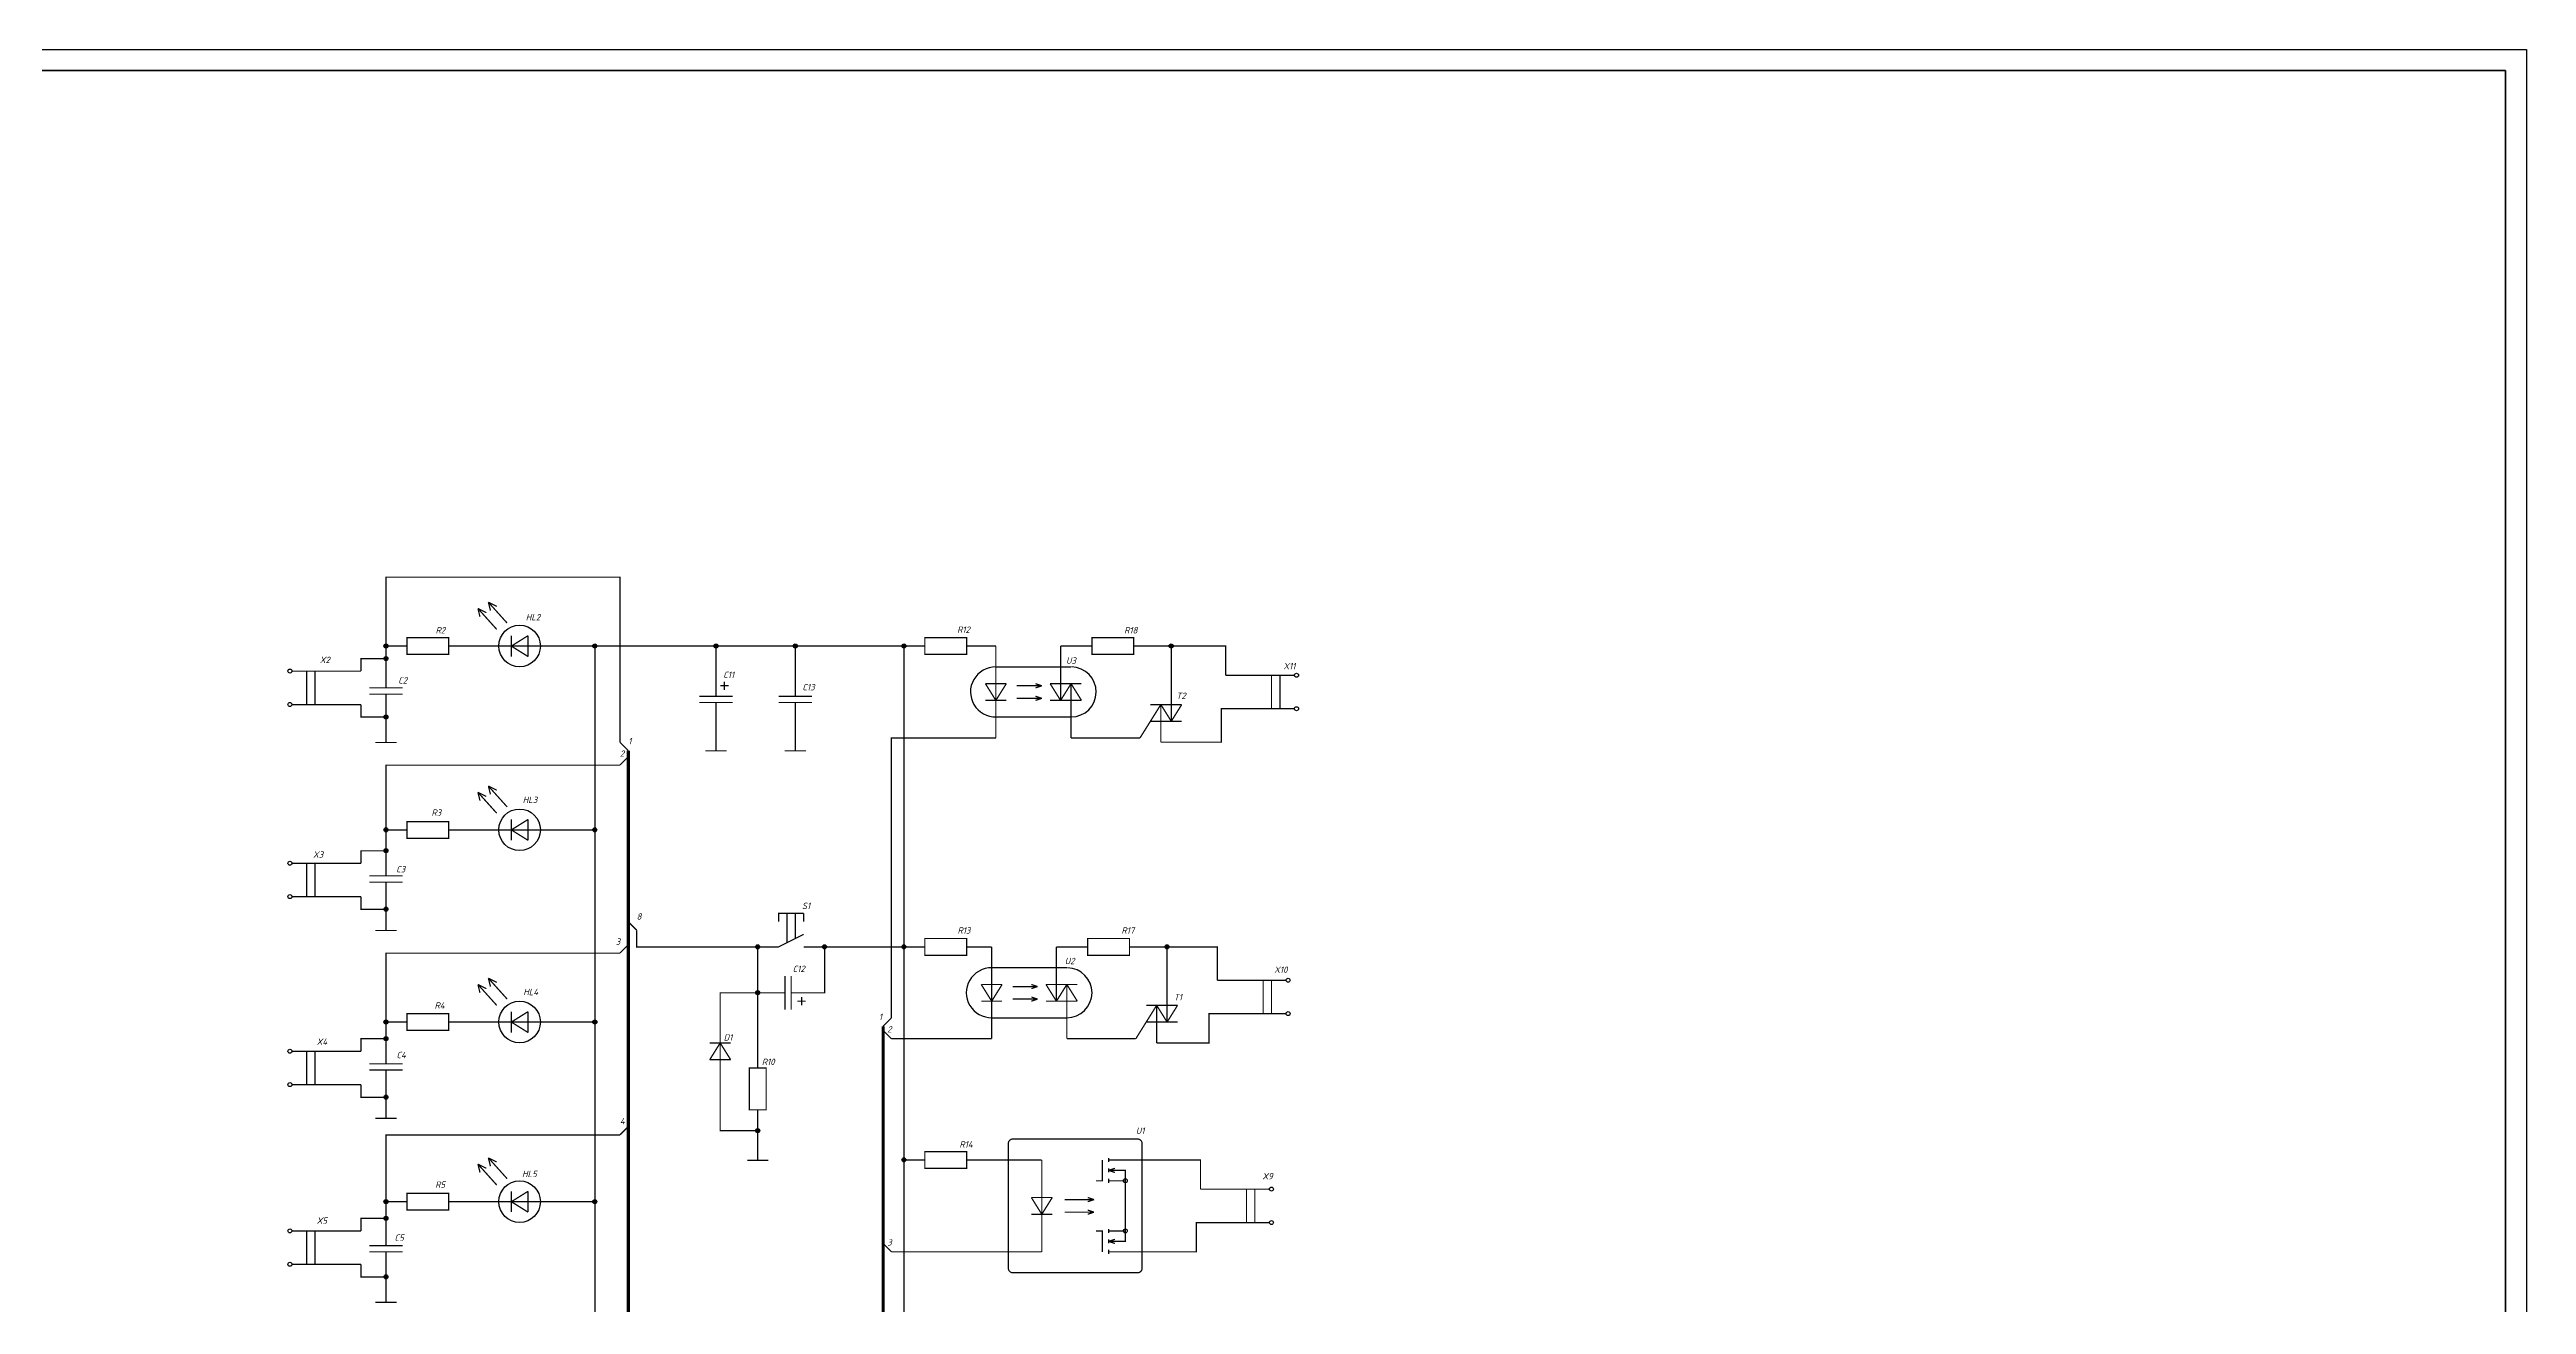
# Model space of a CAD drawing. Header units: millimetres. Extents: x 0 to 8800, y -367 to 2333.
# Drawn here: x 4955 to 5548, y 969 to 1270 of the extents above; entities that cross this region are included whole.
import ezdxf

# ---------------------------------------------------------------- set-up
doc = ezdxf.new("R2010")
doc.units = ezdxf.units.MM
doc.header["$LTSCALE"] = 0.5
doc.layers.add('KONTUR', color=7, linetype='Continuous')
doc.layers.add('Sheet', color=255, linetype='Continuous')
doc.layers.add('Основная', color=7, linetype='Continuous', lineweight=40)
doc.styles.get("Standard").update_dxf_attribs({"font": 'isocpeui.ttf', "width": 0.9})

msp = doc.modelspace()

# ---------------------------------------------------------------- linework, layer by layer
at = {"layer": 'KONTUR'}
for p, q in [((4707.03, 1269.63), (5548.03, 1269.63)), ((5548.03, 1269.63), (5548.03, 675.63))]:
    msp.add_line(p, q, dxfattribs=at)
at = {"layer": 'Sheet'}
for points, const_width in [([(5091.58, 1103.84), (5091.58, 1143.34), (5035.58, 1143.34), (5035.58, 1121.84)], 0.3), ([(5062.08, 1130.84), (5057.58, 1135.84)], 0.3), ([(5057.58, 1135.84), (5058.08, 1133.84), (5058.08, 1133.84)], 0.3), ([(5057.58, 1135.84), (5059.58, 1134.84)], 0.3), ([(5064.58, 1132.34), (5060.08, 1137.34)], 0.3), ([(5060.08, 1137.34), (5060.58, 1135.34), (5060.58, 1135.34)], 0.3), ([(5060.08, 1137.34), (5062.08, 1136.34)], 0.3), ([(5040.58, 1126.84), (5035.58, 1126.84)], 0.3), ([(5050.58, 1128.84), (5040.58, 1128.84), (5040.58, 1124.84), (5050.58, 1124.84), (5050.58, 1128.84)], 0.3), ([(5050.58, 1126.84), (5055.58, 1126.84)], 0.3), ([(5055.58, 1126.84), (5057.58, 1126.84)], 0.3), ([(5062.58, 1126.84), (5057.58, 1126.84)], 0.3), ([(5065.58, 1126.84), (5062.58, 1126.84)], 0.3), ([(5065.58, 1129.34), (5065.58, 1124.34)], 0.3), ([(5065.58, 1126.84), (5069.58, 1129.34), (5069.58, 1129.34)], 0.3), ([(5069.58, 1126.84), (5065.58, 1126.84)], 0.3), ([(5065.58, 1126.84), (5069.58, 1124.34), (5069.58, 1124.34)], 0.3), ([(5069.58, 1124.34), (5069.58, 1129.34)], 0.3), ([(5069.58, 1126.84), (5072.58, 1126.84)], 0.3), ([(5072.58, 1126.84), (5077.58, 1126.84)], 0.3), ([(5077.58, 1126.84), (5085.58, 1126.84)], 0.3), ([(5085.58, 1126.84), (5085.58, 1081.84)], 0.3), ([(5085.58, 1126.84), (5159.58, 1126.84)], 0.3), ([(5114.58, 1126.84), (5114.58, 1119.84)], 0.3), ([(5133.58, 1119.84), (5133.58, 1126.84)], 0.3), ([(5164.58, 1126.84), (5159.58, 1126.84)], 0.3), ([(5159.58, 1126.84), (5159.58, 1054.84)], 0.3), ([(5174.58, 1128.84), (5164.58, 1128.84), (5164.58, 1124.84), (5174.58, 1124.84), (5174.58, 1128.84)], 0.3), ([(5174.58, 1126.84), (5179.58, 1126.84)], 0.3), ([(5179.58, 1126.84), (5181.58, 1126.84)], 0.3), ([(5181.58, 1121.84), (5181.58, 1126.84)], 0.3), ([(5197.08, 1126.84), (5199.58, 1126.84)], 0.3), ([(5197.08, 1121.84), (5197.08, 1126.84)], 0.3), ([(5204.58, 1126.84), (5199.58, 1126.84)], 0.3), ([(5214.58, 1128.84), (5204.58, 1128.84), (5204.58, 1124.84), (5214.58, 1124.84), (5214.58, 1128.84)], 0.3), ([(5214.58, 1126.84), (5219.58, 1126.84)], 0.3), ([(5223.58, 1117.84), (5223.58, 1126.84), (5219.58, 1126.84)], 0.3), ([(5236.58, 1119.84), (5236.58, 1126.84), (5223.58, 1126.84)], 0.3), ([(5013.08, 1120.84), (5024.58, 1120.84)], 0.3), ([(5016.58, 1120.84), (5016.58, 1112.84)], 0.3), ([(5018.58, 1112.84), (5018.58, 1120.84)], 0.3), ([(5024.58, 1120.84), (5029.58, 1120.84)], 0.3), ([(5029.58, 1120.84), (5029.58, 1123.84), (5035.58, 1123.84)], 0.3), ([(5035.58, 1116.84), (5035.58, 1121.84)], 0.3), ([(5181.58, 1121.84), (5181.58, 1109.84)], 0.3), ([(5181.58, 1121.84), (5199.58, 1121.84)], 0.3), ([(5197.08, 1113.84), (5197.08, 1121.84)], 0.3), ([(5039.58, 1116.84), (5031.58, 1116.84)], 0.3), ([(5039.58, 1115.34), (5031.58, 1115.34)], 0.3), ([(5035.58, 1115.34), (5035.58, 1110.34)], 0.3), ([(5118.58, 1114.84), (5110.58, 1114.84)], 0.3), ([(5114.58, 1114.84), (5114.58, 1119.84)], 0.3), ([(5115.58, 1117.34), (5117.58, 1117.34)], 0.3), ([(5116.58, 1116.34), (5116.58, 1118.34)], 0.3), ([(5137.58, 1114.84), (5129.58, 1114.84)], 0.3), ([(5133.58, 1114.84), (5133.58, 1119.84)], 0.3), ([(5179.08, 1117.84), (5184.08, 1117.84)], 0.3), ([(5181.58, 1113.84), (5179.08, 1117.84)], 0.3), ([(5181.58, 1113.84), (5184.08, 1117.84)], 0.3), ([(5186.58, 1117.34), (5192.58, 1117.34)], 0.3), ([(5192.58, 1117.34), (5191.08, 1117.84), (5191.08, 1117.84)], 0.3), ([(5192.58, 1117.34), (5191.08, 1116.84)], 0.3), ([(5192.58, 1114.34), (5191.08, 1114.84), (5191.08, 1114.84)], 0.3), ([(5197.08, 1113.84), (5194.58, 1117.84)], 0.3), ([(5197.08, 1117.84), (5194.58, 1117.84)], 0.3), ([(5197.08, 1117.84), (5202.08, 1117.84)], 0.3), ([(5199.58, 1117.84), (5197.08, 1113.84)], 0.3), ([(5199.58, 1117.84), (5202.08, 1113.84)], 0.3), ([(5199.58, 1109.84), (5199.58, 1117.84)], 0.3), ([(5223.58, 1112.84), (5223.58, 1117.84)], 0.3), ([(5241.58, 1119.84), (5236.58, 1119.84)], 0.3), ([(5253.08, 1119.84), (5241.58, 1119.84)], 0.3), ([(5247.58, 1119.84), (5247.58, 1111.84)], 0.3), ([(5249.58, 1111.84), (5249.58, 1119.84)], 0.3), ([(5013.08, 1112.84), (5024.58, 1112.84)], 0.3), ([(5024.58, 1112.84), (5029.58, 1112.84)], 0.3), ([(5029.58, 1112.84), (5029.58, 1109.84), (5035.58, 1109.84)], 0.3), ([(5035.58, 1110.34), (5035.58, 1107.84)], 0.3), ([(5118.58, 1113.34), (5110.58, 1113.34)], 0.3), ([(5114.58, 1113.34), (5114.58, 1108.34)], 0.3), ([(5137.58, 1113.34), (5129.58, 1113.34)], 0.3), ([(5133.58, 1113.34), (5133.58, 1108.34)], 0.3), ([(5179.08, 1113.84), (5184.08, 1113.84)], 0.3), ([(5181.58, 1109.84), (5199.58, 1109.84)], 0.3), ([(5181.58, 1109.84), (5181.58, 1104.84)], 0.3), ([(5192.58, 1114.34), (5186.58, 1114.34)], 0.3), ([(5192.58, 1114.34), (5191.08, 1113.84)], 0.3), ([(5197.08, 1113.84), (5194.58, 1113.84)], 0.3), ([(5197.08, 1113.84), (5202.08, 1113.84)], 0.3), ([(5199.58, 1109.84), (5199.58, 1104.84)], 0.3), ([(5218.58, 1108.84), (5216.08, 1104.84)], 0.3), ([(5218.58, 1112.84), (5223.58, 1112.84)], 0.3), ([(5221.08, 1112.84), (5218.58, 1108.84)], 0.3), ([(5218.58, 1108.84), (5223.58, 1108.84)], 0.3), ([(5221.08, 1112.84), (5221.08, 1108.84)], 0.3), ([(5221.08, 1112.84), (5223.58, 1108.84)], 0.3), ([(5236.58, 1111.84), (5235.58, 1111.84), (5235.58, 1103.84), (5221.08, 1103.84)], 0.3), ([(5221.08, 1108.84), (5221.08, 1103.84)], 0.3), ([(5223.58, 1108.84), (5226.08, 1112.84)], 0.3), ([(5223.58, 1108.84), (5223.58, 1112.84)], 0.3), ([(5223.58, 1112.84), (5226.08, 1112.84)], 0.3), ([(5223.58, 1108.84), (5226.08, 1108.84)], 0.3), ([(5241.58, 1111.84), (5236.58, 1111.84)], 0.3), ([(5253.08, 1111.84), (5241.58, 1111.84)], 0.3), ([(5033.04, 1103.77), (5038.12, 1103.77)], 0.3), ([(5035.58, 1107.84), (5035.58, 1103.77)], 0.3), ([(5093.58, 1101.84), (5091.58, 1103.84)], 0.3), ([(5114.58, 1108.34), (5114.58, 1105.84)], 0.3), ([(5114.58, 1105.84), (5114.58, 1101.77)], 0.3), ([(5133.58, 1105.84), (5133.58, 1108.34)], 0.3), ([(5133.58, 1105.84), (5133.58, 1101.77)], 0.3), ([(5156.58, 1037.84), (5156.58, 1104.84), (5181.58, 1104.84), (5181.58, 1104.84)], 0.3), ([(5211.08, 1104.84), (5199.58, 1104.84), (5199.58, 1104.84)], 0.3), ([(5216.08, 1104.84), (5211.08, 1104.84)], 0.3), ([(5035.58, 1076.84), (5035.58, 1098.34), (5091.58, 1098.34)], 0.3), ([(5091.58, 1098.34), (5093.58, 1100.34)], 0.3), ([(5093.58, 831.84), (5093.58, 1101.84), (5093.58, 1101.84)], 0.749), ([(5112.04, 1101.77), (5117.12, 1101.77)], 0.3), ([(5131.04, 1101.77), (5136.12, 1101.77)], 0.3), ([(5062.08, 1086.84), (5057.58, 1091.84)], 0.3), ([(5057.58, 1091.84), (5058.08, 1089.84), (5058.08, 1089.84)], 0.3), ([(5057.58, 1091.84), (5059.58, 1090.84)], 0.3), ([(5064.58, 1088.34), (5060.08, 1093.34)], 0.3), ([(5060.08, 1093.34), (5060.58, 1091.34), (5060.58, 1091.34)], 0.3), ([(5060.08, 1093.34), (5062.08, 1092.34)], 0.3), ([(5065.58, 1085.34), (5065.58, 1080.34)], 0.3), ([(5065.58, 1082.84), (5069.58, 1085.34), (5069.58, 1085.34)], 0.3), ([(5069.58, 1080.34), (5069.58, 1085.34)], 0.3), ([(5040.58, 1082.84), (5035.58, 1082.84)], 0.3), ([(5050.58, 1084.84), (5040.58, 1084.84), (5040.58, 1080.84), (5050.58, 1080.84), (5050.58, 1084.84)], 0.3), ([(5050.58, 1082.84), (5055.58, 1082.84)], 0.3), ([(5055.58, 1082.84), (5057.58, 1082.84)], 0.3), ([(5062.58, 1082.84), (5057.58, 1082.84)], 0.3), ([(5065.58, 1082.84), (5062.58, 1082.84)], 0.3), ([(5069.58, 1082.84), (5065.58, 1082.84)], 0.3), ([(5065.58, 1082.84), (5069.58, 1080.34), (5069.58, 1080.34)], 0.3), ([(5069.58, 1082.84), (5072.58, 1082.84)], 0.3), ([(5072.58, 1082.84), (5077.58, 1082.84)], 0.3), ([(5077.58, 1082.84), (5085.58, 1082.84)], 0.3), ([(5085.58, 1081.84), (5085.58, 1036.84)], 0.3), ([(5013.08, 1074.84), (5024.58, 1074.84)], 0.3), ([(5016.58, 1074.84), (5016.58, 1066.84)], 0.3), ([(5018.58, 1066.84), (5018.58, 1074.84)], 0.3), ([(5024.58, 1074.84), (5029.58, 1074.84)], 0.3), ([(5029.58, 1074.84), (5029.58, 1077.84), (5035.58, 1077.84)], 0.3), ([(5035.58, 1071.84), (5035.58, 1076.84)], 0.3), ([(5039.58, 1071.84), (5031.58, 1071.84)], 0.3), ([(5039.58, 1070.34), (5031.58, 1070.34)], 0.3), ([(5035.58, 1070.34), (5035.58, 1065.34)], 0.3), ([(5013.08, 1066.84), (5024.58, 1066.84)], 0.3), ([(5024.58, 1066.84), (5029.58, 1066.84)], 0.3), ([(5029.58, 1066.84), (5029.58, 1063.84), (5035.58, 1063.84)], 0.3), ([(5035.58, 1065.34), (5035.58, 1062.84)], 0.3), ([(5035.58, 1062.84), (5035.58, 1058.77)], 0.3), ([(5135.58, 1062.84), (5129.58, 1062.84), (5129.58, 1060.84)], 0.3), ([(5131.58, 1062.84), (5131.58, 1055.84)], 0.3), ([(5133.58, 1062.84), (5133.58, 1056.84)], 0.3), ([(5135.58, 1062.84), (5135.58, 1060.84)], 0.3), ([(5033.04, 1058.77), (5038.12, 1058.77)], 0.3), ([(5093.58, 1060.84), (5095.58, 1058.84)], 0.3), ([(5095.58, 1058.84), (5095.58, 1058.84), (5095.58, 1054.84), (5124.58, 1054.84), (5124.58, 1043.84)], 0.3), ([(5135.58, 1057.84), (5129.58, 1054.84), (5129.58, 1054.84)], 0.3), ([(5174.58, 1056.84), (5164.58, 1056.84), (5164.58, 1052.84), (5174.58, 1052.84), (5174.58, 1056.84)], 0.3), ([(5213.58, 1056.84), (5203.58, 1056.84), (5203.58, 1052.84), (5213.58, 1052.84), (5213.58, 1056.84)], 0.3), ([(5035.58, 1031.84), (5035.58, 1053.34), (5091.58, 1053.34)], 0.3), ([(5091.58, 1053.34), (5093.58, 1055.34)], 0.3), ([(5129.58, 1054.84), (5124.58, 1054.84)], 0.3), ([(5135.58, 1054.84), (5140.58, 1054.84)], 0.3), ([(5159.58, 1054.84), (5140.58, 1054.84), (5140.58, 1043.84), (5137.58, 1043.84)], 0.3), ([(5164.58, 1054.84), (5159.58, 1054.84)], 0.3), ([(5159.58, 1054.84), (5159.58, 1003.84)], 0.3), ([(5174.58, 1054.84), (5179.58, 1054.84)], 0.3), ([(5179.58, 1054.84), (5180.58, 1054.84)], 0.3), ([(5180.58, 1049.84), (5180.58, 1054.84)], 0.3), ([(5180.58, 1049.84), (5180.58, 1037.84)], 0.3), ([(5180.58, 1049.84), (5198.58, 1049.84)], 0.3), ([(5196.08, 1054.84), (5198.58, 1054.84)], 0.3), ([(5196.08, 1049.84), (5196.08, 1054.84)], 0.3), ([(5196.08, 1041.84), (5196.08, 1049.84)], 0.3), ([(5203.58, 1054.84), (5198.58, 1054.84)], 0.3), ([(5213.58, 1054.84), (5218.58, 1054.84)], 0.3), ([(5222.58, 1045.84), (5222.58, 1054.84), (5218.58, 1054.84)], 0.3), ([(5234.58, 1046.84), (5234.58, 1054.84), (5222.58, 1054.84)], 0.3), ([(5062.08, 1040.84), (5057.58, 1045.84)], 0.3), ([(5057.58, 1045.84), (5058.08, 1043.84), (5058.08, 1043.84)], 0.3), ([(5057.58, 1045.84), (5059.58, 1044.84)], 0.3), ([(5064.58, 1042.34), (5060.08, 1047.34)], 0.3), ([(5060.08, 1047.34), (5060.58, 1045.34), (5060.58, 1045.34)], 0.3), ([(5060.08, 1047.34), (5062.08, 1046.34)], 0.3), ([(5115.58, 1036.84), (5115.58, 1043.84), (5115.58, 1043.84), (5124.58, 1043.84)], 0.3), ([(5124.58, 1043.84), (5126.08, 1043.84)], 0.3), ([(5124.58, 1043.84), (5124.58, 1043.84)], 0.3), ([(5124.58, 1030.84), (5124.58, 1043.84)], 0.3), ([(5124.58, 1043.84), (5124.58, 1043.84)], 0.3), ([(5131.08, 1043.84), (5126.08, 1043.84)], 0.3), ([(5131.08, 1039.84), (5131.08, 1047.84)], 0.3), ([(5132.58, 1039.84), (5132.58, 1047.84)], 0.3), ([(5132.58, 1043.84), (5137.58, 1043.84)], 0.3), ([(5178.08, 1045.84), (5183.08, 1045.84)], 0.3), ([(5180.58, 1041.84), (5178.08, 1045.84)], 0.3), ([(5180.58, 1041.84), (5183.08, 1045.84)], 0.3), ([(5185.58, 1045.34), (5191.58, 1045.34)], 0.3), ([(5191.58, 1045.34), (5190.08, 1045.84), (5190.08, 1045.84)], 0.3), ([(5191.58, 1045.34), (5190.08, 1044.84)], 0.3), ([(5196.08, 1041.84), (5193.58, 1045.84)], 0.3), ([(5196.08, 1045.84), (5193.58, 1045.84)], 0.3), ([(5196.08, 1045.84), (5201.08, 1045.84)], 0.3), ([(5198.58, 1045.84), (5196.08, 1041.84)], 0.3), ([(5198.58, 1045.84), (5201.08, 1041.84)], 0.3), ([(5198.58, 1037.84), (5198.58, 1045.84)], 0.3), ([(5222.58, 1040.84), (5222.58, 1045.84)], 0.3), ([(5239.58, 1046.84), (5234.58, 1046.84)], 0.3), ([(5251.08, 1046.84), (5239.58, 1046.84)], 0.3), ([(5245.58, 1046.84), (5245.58, 1038.84)], 0.3), ([(5247.58, 1038.84), (5247.58, 1046.84)], 0.3), ([(5050.58, 1038.84), (5040.58, 1038.84), (5040.58, 1034.84), (5050.58, 1034.84), (5050.58, 1038.84)], 0.3), ([(5065.58, 1039.34), (5065.58, 1034.34)], 0.3), ([(5065.58, 1036.84), (5069.58, 1039.34), (5069.58, 1039.34)], 0.3), ([(5069.58, 1034.34), (5069.58, 1039.34)], 0.3), ([(5134.08, 1041.84), (5136.08, 1041.84)], 0.3), ([(5135.08, 1042.84), (5135.08, 1040.84)], 0.3), ([(5156.58, 1037.84), (5154.58, 1035.84)], 0.3), ([(5178.08, 1041.84), (5183.08, 1041.84)], 0.3), ([(5180.58, 1037.84), (5198.58, 1037.84)], 0.3), ([(5180.58, 1037.84), (5180.58, 1032.84)], 0.3), ([(5191.58, 1042.34), (5185.58, 1042.34)], 0.3), ([(5191.58, 1042.34), (5190.08, 1042.84), (5190.08, 1042.84)], 0.3), ([(5191.58, 1042.34), (5190.08, 1041.84)], 0.3), ([(5196.08, 1041.84), (5193.58, 1041.84)], 0.3), ([(5196.08, 1041.84), (5201.08, 1041.84)], 0.3), ([(5198.58, 1037.84), (5198.58, 1032.84)], 0.3), ([(5217.58, 1040.84), (5222.58, 1040.84)], 0.3), ([(5220.08, 1040.84), (5217.58, 1036.84)], 0.3), ([(5220.08, 1040.84), (5220.08, 1036.84)], 0.3), ([(5220.08, 1040.84), (5222.58, 1036.84)], 0.3), ([(5234.58, 1038.84), (5232.58, 1038.84), (5232.58, 1031.84), (5220.08, 1031.84)], 0.3), ([(5222.58, 1036.84), (5225.08, 1040.84)], 0.3), ([(5222.58, 1036.84), (5222.58, 1040.84)], 0.3), ([(5222.58, 1040.84), (5225.08, 1040.84)], 0.3), ([(5239.58, 1038.84), (5234.58, 1038.84)], 0.3), ([(5251.08, 1038.84), (5239.58, 1038.84)], 0.3), ([(5029.58, 1029.84), (5029.58, 1032.84), (5035.58, 1032.84)], 0.3), ([(5040.58, 1036.84), (5035.58, 1036.84)], 0.3), ([(5035.58, 1026.84), (5035.58, 1031.84)], 0.3), ([(5050.58, 1036.84), (5055.58, 1036.84)], 0.3), ([(5055.58, 1036.84), (5057.58, 1036.84)], 0.3), ([(5062.58, 1036.84), (5057.58, 1036.84)], 0.3), ([(5065.58, 1036.84), (5062.58, 1036.84)], 0.3), ([(5069.58, 1036.84), (5065.58, 1036.84)], 0.3), ([(5065.58, 1036.84), (5069.58, 1034.34), (5069.58, 1034.34)], 0.3), ([(5069.58, 1036.84), (5072.58, 1036.84)], 0.3), ([(5072.58, 1036.84), (5077.58, 1036.84)], 0.3), ([(5085.58, 1036.84), (5077.58, 1036.84)], 0.3), ([(5085.58, 993.34), (5085.58, 1036.84)], 0.3), ([(5113.08, 1031.84), (5118.08, 1031.84)], 0.3), ([(5115.58, 1031.84), (5113.08, 1027.84), (5113.08, 1027.84)], 0.3), ([(5115.58, 1031.84), (5115.58, 1036.84)], 0.3), ([(5115.58, 1027.84), (5115.58, 1031.84)], 0.3), ([(5118.08, 1027.84), (5115.58, 1031.84)], 0.3), ([(5154.58, 783.84), (5154.58, 1035.84)], 0.749), ([(5154.58, 1034.84), (5156.58, 1032.84)], 0.3), ([(5156.58, 1032.84), (5156.58, 1032.84), (5180.58, 1032.84)], 0.3), ([(5210.08, 1032.84), (5198.58, 1032.84), (5198.58, 1032.84)], 0.3), ([(5215.08, 1032.84), (5210.08, 1032.84)], 0.3), ([(5217.58, 1036.84), (5215.08, 1032.84)], 0.3), ([(5217.58, 1036.84), (5222.58, 1036.84)], 0.3), ([(5220.08, 1036.84), (5220.08, 1031.84)], 0.3), ([(5222.58, 1036.84), (5225.08, 1036.84)], 0.3), ([(5013.08, 1029.84), (5024.58, 1029.84)], 0.3), ([(5016.58, 1029.84), (5016.58, 1021.84)], 0.3), ([(5018.58, 1021.84), (5018.58, 1029.84)], 0.3), ([(5024.58, 1029.84), (5029.58, 1029.84)], 0.3), ([(5039.58, 1026.84), (5031.58, 1026.84)], 0.3), ([(5113.08, 1027.84), (5118.08, 1027.84)], 0.3), ([(5115.58, 1027.84), (5115.58, 1022.84)], 0.3), ([(5122.58, 1025.84), (5122.58, 1015.84), (5126.58, 1015.84), (5126.58, 1025.84), (5122.58, 1025.84)], 0.3), ([(5124.58, 1025.84), (5124.58, 1030.84)], 0.3), ([(5013.08, 1021.84), (5024.58, 1021.84)], 0.3), ([(5024.58, 1021.84), (5029.58, 1021.84)], 0.3), ([(5029.58, 1021.84), (5029.58, 1018.84), (5035.58, 1018.84)], 0.3), ([(5039.58, 1025.34), (5031.58, 1025.34)], 0.3), ([(5035.58, 1025.34), (5035.58, 1020.34)], 0.3), ([(5035.58, 1020.34), (5035.58, 1017.84)], 0.3), ([(5124.58, 1010.84), (5115.58, 1010.84), (5115.58, 1022.84)], 0.3), ([(5035.58, 1017.84), (5035.58, 1013.77)], 0.3), ([(5124.58, 1015.84), (5124.58, 1010.84)], 0.3), ([(5033.04, 1013.77), (5038.12, 1013.77)], 0.3), ([(5035.58, 988.34), (5035.58, 1009.84), (5091.58, 1009.84)], 0.3), ([(5091.58, 1009.84), (5093.58, 1011.84)], 0.3), ([(5124.58, 1010.84), (5124.58, 1007.84)], 0.3), ([(5184.58, 1007.84), (5184.58, 1007.89), (5184.59, 1007.93), (5184.59, 1007.98), (5184.6, 1008.03), (5184.61, 1008.07), (5184.63, 1008.12), (5184.65, 1008.16), (5184.67, 1008.21), (5184.69, 1008.25), (5184.71, 1008.29), (5184.74, 1008.33), (5184.76, 1008.37), (5184.79, 1008.41), (5184.82, 1008.45), (5184.86, 1008.49), (5184.89, 1008.53), (5184.93, 1008.56), (5184.97, 1008.59), (5185, 1008.62), (5185.04, 1008.65), (5185.08, 1008.68), (5185.13, 1008.71), (5185.17, 1008.73), (5185.21, 1008.75), (5185.26, 1008.77), (5185.3, 1008.79), (5185.35, 1008.8), (5185.39, 1008.82), (5185.44, 1008.83), (5185.49, 1008.83), (5185.53, 1008.84), (5185.58, 1008.84)], 0.3), ([(5185.58, 1008.84), (5215.58, 1008.84)], 0.3), ([(5215.58, 1008.84), (5215.63, 1008.84), (5215.67, 1008.83), (5215.72, 1008.83), (5215.77, 1008.82), (5215.81, 1008.8), (5215.86, 1008.79), (5215.9, 1008.77), (5215.95, 1008.75), (5215.99, 1008.73), (5216.03, 1008.71), (5216.07, 1008.68), (5216.12, 1008.65), (5216.16, 1008.62), (5216.19, 1008.59), (5216.23, 1008.56), (5216.27, 1008.53), (5216.3, 1008.49), (5216.33, 1008.45), (5216.37, 1008.41), (5216.4, 1008.37), (5216.42, 1008.33), (5216.45, 1008.29), (5216.47, 1008.25), (5216.49, 1008.21), (5216.51, 1008.16), (5216.53, 1008.12), (5216.54, 1008.07), (5216.56, 1008.03), (5216.57, 1007.98), (5216.57, 1007.93), (5216.58, 1007.89), (5216.58, 1007.84)], 0.3), ([(5062.08, 997.84), (5057.58, 1002.84)], 0.3), ([(5057.58, 1002.84), (5058.08, 1000.84), (5058.08, 1000.84)], 0.3), ([(5057.58, 1002.84), (5059.58, 1001.84)], 0.3), ([(5064.58, 999.34), (5060.08, 1004.34)], 0.3), ([(5060.08, 1004.34), (5060.58, 1002.34), (5060.58, 1002.34)], 0.3), ([(5060.08, 1004.34), (5062.08, 1003.34)], 0.3), ([(5122.04, 1003.77), (5127.12, 1003.77)], 0.3), ([(5124.58, 1007.84), (5124.58, 1003.77)], 0.3), ([(5164.58, 1003.84), (5159.58, 1003.84)], 0.3), ([(5159.58, 1003.84), (5159.58, 955.84)], 0.3), ([(5174.58, 1005.84), (5164.58, 1005.84), (5164.58, 1001.84), (5174.58, 1001.84), (5174.58, 1005.84)], 0.3), ([(5174.58, 1003.84), (5179.58, 1003.84)], 0.3), ([(5184.58, 1003.84), (5179.58, 1003.84)], 0.3), ([(5184.58, 977.84), (5184.58, 1007.84)], 0.3), ([(5184.58, 1003.84), (5192.58, 1003.84)], 0.3), ([(5192.58, 1003.84), (5192.58, 981.84)], 0.3), ([(5207.08, 1003.84), (5207.08, 998.84), (5205.58, 998.84)], 0.3), ([(5208.58, 1004.34), (5208.58, 1003.34)], 0.3), ([(5208.58, 1003.84), (5216.58, 1003.84)], 0.3), ([(5216.58, 977.84), (5216.58, 1007.84)], 0.3), ([(5216.58, 1003.84), (5221.58, 1003.84)], 0.3), ([(5230.58, 996.84), (5230.58, 1003.84), (5221.58, 1003.84)], 0.3), ([(5065.58, 996.34), (5065.58, 991.34)], 0.3), ([(5065.58, 993.84), (5069.58, 996.34), (5069.58, 996.34)], 0.3), ([(5069.58, 991.34), (5069.58, 996.34)], 0.3), ([(5208.58, 1001.84), (5208.58, 1000.84)], 0.3), ([(5208.58, 1001.34), (5210.08, 1001.84)], 0.3), ([(5212.58, 998.84), (5212.58, 1001.34), (5208.58, 1001.34)], 0.3), ([(5208.58, 1001.34), (5210.08, 1000.84)], 0.3), ([(5208.58, 999.34), (5208.58, 998.34)], 0.3), ([(5208.58, 998.84), (5212.58, 998.84), (5212.58, 986.84), (5208.58, 986.84)], 0.3), ([(5235.58, 996.84), (5230.58, 996.84)], 0.3), ([(5247.08, 996.84), (5235.58, 996.84)], 0.3), ([(5241.58, 996.84), (5241.58, 988.84)], 0.3), ([(5243.58, 988.84), (5243.58, 996.84)], 0.3), ([(5040.58, 993.84), (5035.58, 993.84)], 0.3), ([(5050.58, 995.84), (5040.58, 995.84), (5040.58, 991.84), (5050.58, 991.84), (5050.58, 995.84)], 0.3), ([(5050.58, 993.84), (5055.58, 993.84)], 0.3), ([(5055.58, 993.84), (5057.58, 993.84)], 0.3), ([(5062.58, 993.84), (5057.58, 993.84)], 0.3), ([(5065.58, 993.84), (5062.58, 993.84)], 0.3), ([(5069.58, 993.84), (5065.58, 993.84)], 0.3), ([(5065.58, 993.84), (5069.58, 991.34), (5069.58, 991.34)], 0.3), ([(5069.58, 993.84), (5072.58, 993.84)], 0.3), ([(5072.58, 993.84), (5077.58, 993.84)], 0.3), ([(5077.58, 993.84), (5085.58, 993.84)], 0.3), ([(5085.58, 948.84), (5085.58, 993.34)], 0.3), ([(5190.08, 994.84), (5195.08, 994.84)], 0.3), ([(5192.58, 990.84), (5190.08, 994.84), (5190.08, 994.84)], 0.3), ([(5190.08, 990.84), (5195.08, 990.84)], 0.3), ([(5192.58, 990.84), (5195.08, 994.84), (5195.08, 994.84)], 0.3), ([(5198.08, 994.34), (5205.08, 994.34)], 0.3), ([(5205.08, 991.34), (5198.08, 991.34)], 0.3), ([(5205.08, 994.34), (5203.58, 994.84), (5203.58, 994.84)], 0.3), ([(5205.08, 994.34), (5203.58, 993.84)], 0.3), ([(5205.08, 991.34), (5203.58, 991.84), (5203.58, 991.84)], 0.3), ([(5205.08, 991.34), (5203.58, 990.84)], 0.3), ([(5013.08, 986.84), (5024.58, 986.84)], 0.3), ([(5016.58, 986.84), (5016.58, 978.84)], 0.3), ([(5018.58, 978.84), (5018.58, 986.84)], 0.3), ([(5024.58, 986.84), (5029.58, 986.84)], 0.3), ([(5029.58, 986.84), (5029.58, 989.84), (5035.58, 989.84)], 0.3), ([(5035.58, 983.34), (5035.58, 988.34)], 0.3), ([(5207.08, 981.84), (5207.08, 986.84), (5205.58, 986.84)], 0.3), ([(5208.58, 986.34), (5208.58, 987.34)], 0.3), ([(5212.58, 986.84), (5212.58, 984.34), (5208.58, 984.34)], 0.3), ([(5208.58, 983.84), (5208.58, 984.84)], 0.3), ([(5208.58, 984.34), (5210.08, 984.84)], 0.3), ([(5208.58, 984.34), (5210.08, 983.84)], 0.3), ([(5230.58, 988.84), (5229.58, 988.84), (5229.58, 981.84), (5221.58, 981.84)], 0.3), ([(5235.58, 988.84), (5230.58, 988.84)], 0.3), ([(5247.08, 988.84), (5235.58, 988.84)], 0.3), ([(5013.08, 978.84), (5024.58, 978.84)], 0.3), ([(5024.58, 978.84), (5029.58, 978.84)], 0.3), ([(5029.58, 978.84), (5029.58, 975.84), (5035.58, 975.84)], 0.3), ([(5039.58, 983.34), (5031.58, 983.34)], 0.3), ([(5039.58, 981.84), (5031.58, 981.84)], 0.3), ([(5035.58, 981.84), (5035.58, 976.84)], 0.3), ([(5154.58, 983.84), (5156.58, 981.84)], 0.3), ([(5179.58, 981.84), (5156.58, 981.84), (5156.58, 981.84)], 0.3), ([(5184.58, 981.84), (5179.58, 981.84)], 0.3), ([(5184.58, 981.84), (5192.58, 981.84)], 0.3), ([(5208.58, 981.34), (5208.58, 982.34)], 0.3), ([(5208.58, 981.84), (5216.58, 981.84)], 0.3), ([(5216.58, 981.84), (5221.58, 981.84)], 0.3), ([(5035.58, 976.84), (5035.58, 973.84)], 0.3), ([(5035.58, 973.84), (5035.58, 969.77)], 0.3), ([(5185.58, 976.84), (5185.53, 976.84), (5185.49, 976.84), (5185.44, 976.85), (5185.39, 976.86), (5185.35, 976.87), (5185.3, 976.89), (5185.26, 976.91), (5185.21, 976.92), (5185.17, 976.95), (5185.13, 976.97), (5185.08, 977), (5185.04, 977.02), (5185, 977.05), (5184.97, 977.08), (5184.93, 977.12), (5184.89, 977.15), (5184.86, 977.19), (5184.82, 977.22), (5184.79, 977.26), (5184.76, 977.3), (5184.74, 977.34), (5184.71, 977.39), (5184.69, 977.43), (5184.67, 977.47), (5184.65, 977.52), (5184.63, 977.56), (5184.61, 977.61), (5184.6, 977.65), (5184.59, 977.7), (5184.59, 977.75), (5184.58, 977.79), (5184.58, 977.84)], 0.3), ([(5185.58, 976.84), (5215.58, 976.84)], 0.3), ([(5216.58, 977.84), (5216.58, 977.79), (5216.57, 977.75), (5216.57, 977.7), (5216.56, 977.65), (5216.54, 977.61), (5216.53, 977.56), (5216.51, 977.52), (5216.49, 977.47), (5216.47, 977.43), (5216.45, 977.39), (5216.42, 977.34), (5216.4, 977.3), (5216.37, 977.26), (5216.33, 977.22), (5216.3, 977.19), (5216.27, 977.15), (5216.23, 977.12), (5216.19, 977.08), (5216.16, 977.05), (5216.12, 977.02), (5216.07, 977), (5216.03, 976.97), (5215.99, 976.95), (5215.95, 976.92), (5215.9, 976.91), (5215.86, 976.89), (5215.81, 976.87), (5215.77, 976.86), (5215.72, 976.85), (5215.67, 976.84), (5215.63, 976.84), (5215.58, 976.84)], 0.3), ([(5033.04, 969.77), (5038.12, 969.77)], 0.3)]:
    msp.add_lwpolyline(points, dxfattribs=dict(at, const_width=const_width))
at = {"layer": 'Sheet', "const_width": 0.508}
for points in [[(5035.33, 1126.84, 1), (5035.83, 1126.84, 1)], [(5085.33, 1126.84, 1), (5085.83, 1126.84, 1)], [(5114.33, 1126.84, 1), (5114.83, 1126.84, 1)], [(5133.33, 1126.84, 1), (5133.83, 1126.84, 1)], [(5159.33, 1126.84, 1), (5159.83, 1126.84, 1)], [(5223.33, 1126.84, 1), (5223.83, 1126.84, 1)], [(5035.33, 1123.84, 1), (5035.83, 1123.84, 1)], [(5035.33, 1109.84, 1), (5035.83, 1109.84, 1)], [(5035.33, 1082.84, 1), (5035.83, 1082.84, 1)], [(5085.33, 1082.84, 1), (5085.83, 1082.84, 1)], [(5035.33, 1077.84, 1), (5035.83, 1077.84, 1)], [(5035.33, 1063.84, 1), (5035.83, 1063.84, 1)], [(5124.33, 1054.84, 1), (5124.83, 1054.84, 1)], [(5140.33, 1054.84, 1), (5140.83, 1054.84, 1)], [(5159.33, 1054.84, 1), (5159.83, 1054.84, 1)], [(5222.33, 1054.84, 1), (5222.83, 1054.84, 1)], [(5124.33, 1043.84, 1), (5124.83, 1043.84, 1)], [(5124.33, 1043.84, 1), (5124.83, 1043.84, 1)], [(5035.33, 1036.84, 1), (5035.83, 1036.84, 1)], [(5035.33, 1032.84, 1), (5035.83, 1032.84, 1)], [(5085.33, 1036.84, 1), (5085.83, 1036.84, 1)], [(5035.33, 1018.84, 1), (5035.83, 1018.84, 1)], [(5124.33, 1010.84, 1), (5124.83, 1010.84, 1)], [(5159.33, 1003.84, 1), (5159.83, 1003.84, 1)], [(5035.33, 993.84, 1), (5035.83, 993.84, 1)], [(5035.33, 989.84, 1), (5035.83, 989.84, 1)], [(5085.33, 993.84, 1), (5085.83, 993.84, 1)], [(5035.33, 975.84, 1), (5035.83, 975.84, 1)]]:
    msp.add_lwpolyline(points, format="xyb", close=True, dxfattribs=at)
at = {"layer": 'Sheet'}
for centre, major_axis, ratio in [((5035.56, 1126.86), (0, 0.487), 0.999979), ((5035.56, 1126.86), (0, 0.487), 0.999979), ((5035.56, 1126.86), (0, 0.487), 0.999979), ((5067.56, 1126.86), (0, 4.98), 0.999967), ((5085.56, 1126.86), (0, 0.487), 0.997225), ((5085.56, 1126.86), (0, 0.487), 0.997225), ((5085.56, 1126.86), (0, 0.487), 0.997225), ((5085.56, 1126.86), (0, 0.487), 0.997225), ((5085.56, 1126.86), (0, 0.487), 0.997225), ((5085.56, 1126.86), (0, 0.487), 0.997225), ((5114.56, 1126.86), (0, 0.487), 0.999979), ((5114.56, 1126.86), (0, 0.487), 0.999979), ((5133.56, 1126.86), (0, 0.487), 0.999979), ((5133.56, 1126.86), (0, 0.487), 0.999979), ((5159.56, 1126.86), (0, 0.487), 0.999979), ((5159.56, 1126.86), (0, 0.487), 0.999979), ((5159.56, 1126.86), (0, 0.487), 0.999979), ((5159.56, 1126.86), (0, 0.487), 0.999979), ((5159.56, 1126.86), (0, 0.487), 0.999979), ((5159.56, 1126.86), (0, 0.487), 0.999979), ((5159.56, 1126.86), (0, 0.487), 0.999979), ((5223.56, 1126.86), (0, 0.487), 0.999979), ((5223.56, 1126.86), (0, 0.487), 0.999979), ((5223.56, 1126.86), (0, 0.487), 0.999979), ((5223.56, 1126.86), (0, 0.487), 0.999979), ((5012.56, 1120.86), (0, 0.479), 0.999968), ((5035.56, 1123.86), (0.487, 0), 0.997303), ((5035.56, 1123.86), (0.487, 0), 0.997303), ((5253.56, 1119.86), (0, 0.479), 0.999968), ((5012.56, 1112.86), (0, 0.479), 0.999968), ((5035.56, 1109.86), (0, 0.487), 0.999979), ((5035.56, 1109.86), (0, 0.487), 0.999979), ((5253.56, 1111.86), (0.479, 0), 0.997275), ((5067.56, 1082.86), (0, 4.98), 0.999966), ((5035.56, 1082.86), (0, 0.487), 0.999979), ((5035.56, 1082.86), (0, 0.487), 0.999979), ((5035.56, 1082.86), (0, 0.487), 0.999979), ((5085.56, 1082.86), (0, 0.487), 0.997225), ((5085.56, 1082.86), (0, 0.487), 0.997225), ((5012.56, 1074.86), (0, 0.479), 0.999968), ((5035.56, 1077.86), (0, 0.487), 0.999979), ((5035.56, 1077.86), (0, 0.487), 0.999979), ((5012.56, 1066.86), (0, 0.479), 0.999968), ((5035.56, 1063.86), (0, 0.487), 0.999979), ((5035.56, 1063.86), (0, 0.487), 0.999979), ((5124.56, 1054.86), (0, 0.487), 0.999937), ((5124.56, 1054.86), (0, 0.487), 0.999937), ((5124.56, 1054.86), (0, 0.487), 0.999937), ((5124.56, 1054.86), (0, 0.487), 0.999937), ((5124.56, 1054.86), (0, 0.487), 0.999937), ((5140.56, 1054.86), (0, 0.487), 0.999979), ((5140.56, 1054.86), (0, 0.487), 0.999979), ((5140.56, 1054.86), (0, 0.487), 0.999979), ((5140.56, 1054.86), (0, 0.487), 0.999979), ((5140.56, 1054.86), (0, 0.487), 0.999979), ((5159.56, 1054.86), (0, 0.487), 0.999979), ((5159.56, 1054.86), (0, 0.487), 0.999979), ((5159.56, 1054.86), (0, 0.487), 0.999979), ((5159.56, 1054.86), (0, 0.487), 0.999979), ((5159.56, 1054.86), (0, 0.487), 0.999979), ((5159.56, 1054.86), (0, 0.487), 0.999979), ((5159.56, 1054.86), (0, 0.487), 0.999979), ((5159.56, 1054.86), (0, 0.487), 0.999979), ((5159.56, 1054.86), (0, 0.487), 0.999979), ((5222.56, 1054.86), (0, 0.487), 0.999937), ((5222.56, 1054.86), (0, 0.487), 0.999937), ((5222.56, 1054.86), (0, 0.487), 0.999937), ((5222.56, 1054.86), (0, 0.487), 0.999937), ((5124.56, 1043.86), (0, 0.487), 0.999937), ((5124.56, 1043.86), (0, 0.487), 0.999937), ((5124.56, 1043.86), (0, 0.487), 0.999937), ((5124.56, 1043.86), (0, 0.487), 0.999937), ((5124.56, 1043.86), (0, 0.487), 0.999937), ((5124.56, 1043.86), (0, 0.487), 0.999937), ((5124.56, 1043.86), (0, 0.487), 0.999937), ((5124.56, 1043.86), (0, 0.487), 0.999937), ((5124.56, 1043.86), (0, 0.487), 0.999937), ((5124.56, 1043.86), (0, 0.487), 0.999937), ((5124.56, 1043.86), (0, 0.487), 0.999937), ((5124.56, 1043.86), (0, 0.487), 0.999937), ((5251.56, 1046.86), (0, 0.479), 0.999968), ((5067.56, 1036.86), (0, 4.98), 0.999701), ((5251.56, 1038.86), (0, 0.479), 0.999968), ((5035.56, 1036.86), (0.487, 0), 0.997298), ((5035.56, 1036.86), (0.487, 0), 0.997298), ((5035.56, 1036.86), (0.487, 0), 0.997298), ((5035.56, 1032.86), (0, 0.487), 0.999979), ((5035.56, 1032.86), (0, 0.487), 0.999979), ((5085.56, 1036.86), (0, 0.486), 0.999948), ((5085.56, 1036.86), (0, 0.486), 0.999948), ((5085.56, 1036.86), (0, 0.486), 0.999948), ((5085.56, 1036.86), (0, 0.486), 0.999948), ((5085.56, 1036.86), (0, 0.486), 0.999948), ((5085.56, 1036.86), (0, 0.486), 0.999948), ((5012.56, 1029.86), (0, 0.479), 0.999968), ((5012.56, 1021.86), (0, 0.479), 0.999968), ((5035.56, 1018.86), (0, 0.487), 0.999979), ((5035.56, 1018.86), (0, 0.487), 0.999979), ((5124.56, 1010.86), (0, 0.487), 0.999948), ((5124.56, 1010.86), (0, 0.487), 0.999948), ((5124.56, 1010.86), (0, 0.487), 0.999948), ((5124.56, 1010.86), (0, 0.487), 0.999948), ((5124.56, 1010.86), (0, 0.487), 0.999948), ((5124.56, 1010.86), (0, 0.487), 0.999948), ((5124.56, 1010.86), (0, 0.487), 0.999948), ((5159.56, 1003.86), (0, 0.487), 0.999979), ((5159.56, 1003.86), (0, 0.487), 0.999979), ((5159.56, 1003.86), (0, 0.487), 0.999979), ((5159.56, 1003.86), (0, 0.487), 0.999979), ((5159.56, 1003.86), (0, 0.487), 0.999979), ((5159.56, 1003.86), (0, 0.487), 0.999979), ((5159.56, 1003.86), (0, 0.487), 0.999979), ((5067.56, 993.86), (0, 4.98), 0.999702), ((5212.56, 998.86), (0.479, 0), 0.997264), ((5247.56, 996.86), (0, 0.479), 0.999958), ((5035.56, 993.86), (0, 0.487), 0.999979), ((5035.56, 993.86), (0, 0.487), 0.999979), ((5035.56, 993.86), (0, 0.487), 0.999979), ((5035.56, 989.86), (0, 0.487), 0.999979), ((5035.56, 989.86), (0, 0.487), 0.999979), ((5085.56, 993.86), (0, 0.487), 0.997225), ((5085.56, 993.86), (0, 0.487), 0.997225), ((5012.56, 986.86), (0.479, 0), 0.997264), ((5212.56, 986.86), (0.479, 0), 0.997264), ((5247.56, 988.86), (0, 0.479), 0.999979), ((5012.56, 978.86), (0, 0.479), 0.999979), ((5035.56, 975.86), (0, 0.487), 0.999979), ((5035.56, 975.86), (0, 0.487), 0.999979)]:
    msp.add_ellipse(centre, major_axis=major_axis, ratio=ratio, dxfattribs=at)
for centre, major_axis, ratio, start_param, end_param in [((5181.56, 1115.86), (6.06, 0), 0.986927, 1.562066, 4.729816), ((5199.56, 1115.86), (6.04, 0), 0.98995, 4.715748, 7.831282), ((5180.56, 1043.86), (6.06, 0), 0.986927, 1.561999, 4.729876), ((5198.56, 1043.86), (6.04, 0), 0.989951, 4.715813, 7.831222)]:
    msp.add_ellipse(centre, major_axis=major_axis, ratio=ratio, start_param=start_param, end_param=end_param, dxfattribs=at)
at = {"layer": 'Основная'}
for p, q in [((5543.03, 1264.63), (4727.03, 1264.63)), ((5543.03, 680.63), (5543.03, 1264.63))]:
    msp.add_line(p, q, dxfattribs=at)

# ---------------------------------------------------------------- texts
at = {"layer": 'Sheet'}
for s, height, p in [('HL2', 1.524, (5069.04, 1132.99)), ('R2', 1.524, (5047.45, 1129.87)), ('R12', 1.524, (5172.31, 1130.01)), ('R18', 1.524, (5212.3, 1129.86)), ('X2', 1.524, (5019.72, 1122.78)), ('U3', 1.524, (5198.38, 1122.61)), ('X11', 1.524, (5250.41, 1121.28)), ('C2', 1.524, (5038.49, 1117.87)), ('C11', 1.524, (5116.3, 1119.2)), ('C13', 1.524, (5135.26, 1116.24)), ('T2', 1.524, (5224.79, 1114.18)), ('1', 1.52, (5093.58, 1103.35)), ('2', 1.52, (5091.58, 1100.35)), ('R3', 1.524, (5046.46, 1086.22)), ('HL3', 1.524, (5068.3, 1089.26)), ('X3', 1.524, (5018.09, 1076.18)), ('C3', 1.524, (5038, 1072.66)), ('8', 1.52, (5095.58, 1061.35)), ('S1', 1.524, (5135.16, 1063.91)), ('3', 1.52, (5090.58, 1055.35)), ('R13', 1.524, (5172.4, 1058.01)), ('R17', 1.524, (5211.65, 1058.01)), ('C12', 1.524, (5132.94, 1048.82)), ('U2', 1.524, (5198.07, 1050.7)), ('X10', 1.524, (5248.21, 1048.62)), ('HL4', 1.524, (5068.44, 1043.28)), ('R4', 1.524, (5047.2, 1040.06)), ('1', 1.52, (5153.58, 1037.35)), ('T1', 1.524, (5224.19, 1042.06)), ('X4', 1.524, (5018.97, 1031.39)), ('D1', 1.524, (5116.42, 1032.42)), ('2', 1.52, (5155.58, 1034.35)), ('C4', 1.524, (5038.08, 1028.19)), ('R10', 1.524, (5125.55, 1026.56)), ('4', 1.52, (5091.58, 1012.35)), ('R14', 1.524, (5172.86, 1006.79)), ('U1', 1.524, (5215.09, 1010.07)), ('R5', 1.524, (5047.35, 997.16)), ('HL5', 1.524, (5068.14, 999.72)), ('X9', 1.524, (5245.39, 999.19)), ('X5', 1.524, (5018.97, 988.56)), ('C5', 1.524, (5037.63, 984.48)), ('3', 1.52, (5155.58, 983.35))]:
    msp.add_text(s, height=height, dxfattribs=at).set_placement(p)

doc.saveas('drawing.dxf')
